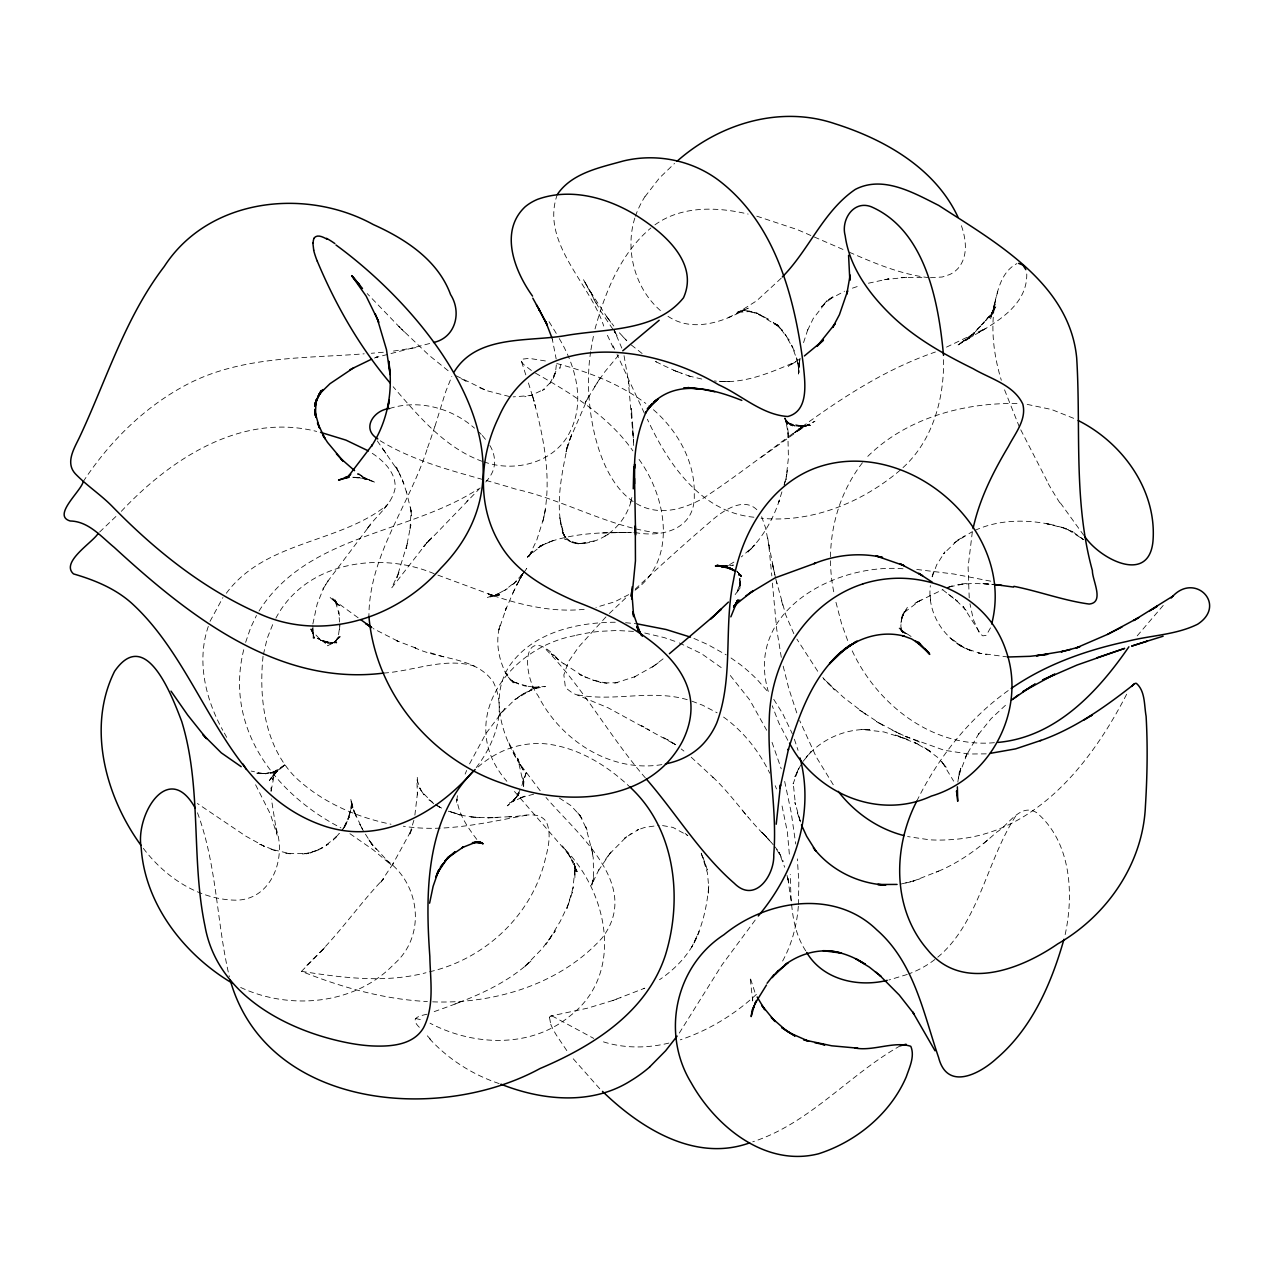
<?xml version="1.0" encoding="UTF-8"?>
<svg xmlns="http://www.w3.org/2000/svg" width="1273" height="1273" viewBox="0 0 1273 1273"><rect width="100%" height="100%" fill="white"/><g stroke="black" fill="none" stroke-linecap="round" stroke-linejoin="round"><path stroke-width="0.75" stroke-dasharray="5 3.75" d="M556.333 364.858L555.474 372.623L552.689 379.847L556.221 370.586L549.761 383.905L551.129 381.884L542.489 390.381L544.398 389.156L530.889 395.505L513.178 396.874M574.903 870.095L574.982 878.195L574.218 862.155L575.221 870.812L574.218 863.11L575.73 871.273L574.298 863.937L576.271 871.655L574.33 864.415L577.178 871.703L569.206 855.408L571.227 858.527L564.846 849.139C607.794 892.644 624.597 973.447 570.638 1015.44C531.287 1048.602 473.731 1046.151 430.019 1023.19M312.728 628.416L313.285 638.378L312.824 624.629M574.903 869.332L572.914 888.777M271.085 791.52L271.197 787.653L271.022 790.994M549.554 1017.764L550.748 1024.272M708.743 885.913L708.265 893.964L708.743 885.913C707.024 907.092 702.059 928.526 691.669 947.223L699.1 931.597C691.987 951.743 676.95 967.862 659.525 979.717M525.813 374.899L521.405 361.246L522.264 359.177L529.075 358.349L547.454 361.277M1007.898 657.011L979.844 653.24L965.109 648.275L957.789 644.329L972.62 651.505L964.616 647.989L949.563 637.582L962.531 647.098C940.461 634.097 927.317 610.292 930.356 585.628M798.426 904.498L798.839 881.648L797.328 858.893M339.525 629.626L339.859 625.345L338.411 635.593L334.767 643.915L338.427 636.675L334.21 642.976L339.111 636.643L334.226 642.276L340.209 636.659L334.608 641.894L327.575 645.777L335.181 641.831L331.171 643.183L335.849 642.34L327.4 643.565L336.836 642.801L325.983 642.356L331.776 642.801L320.669 640.335L327.384 642.006L317.486 638.409L325.331 641.91L318.155 638.298L325.49 643.199L318.871 638.33M271.117 790.804L274.841 772.106L272.247 779.951L274.841 772.106M900.966 623.022L902.191 615.114L900.807 626.221L902.875 632.745L899.995 627.764L903.018 632.952M787.43 470.183L785.902 479.953L788.433 457.898L787.732 428.746L788.862 437.817L785.568 419.119M312.856 623.977L317.152 604.07L323.549 588.237L322.976 589.176L328.052 580.886L322.976 589.176M798.33 906.185C796.834 926.346 791.249 946.285 781.065 963.804M798.855 372.607L798.457 363.871L798.696 368.899L799.746 359.654L798.426 374.055L799.014 364.603L798.855 372.607L797.741 362.312L798.617 365.876L796.373 357.092L797.344 360.641L791.615 345.142L794.559 351.093L784.995 334.099L789.117 340.082L777.421 324.647L782.624 330.678L775.464 323.692L780.826 328.768L773.22 322.53L778.312 326.381L756.464 312.84L768.351 319.237L762.845 316.293M590.704 351.65C579.692 418.26 608.367 552.116 703.619 497.998C779.744 447.73 847.293 382.266 935.4 352M263.05 656.263C258.785 697.715 264.482 744.928 294.445 776.339C320.732 801.672 355.549 817.027 391.018 824.236M414.871 815.134L417.703 791.026L417.369 794.973L416.908 779.665L420.949 790.326L419.676 788.035L423.941 794.829L419.676 788.035M957.821 782.052L959.556 771.008L958.362 778.105L960.797 768.271L959.11 774.891L967.671 752.359L965.284 757.355L978.778 733.709L977.378 735.762L991.126 718.64L1006.927 703.921M799.333 363.266L800.494 355.963M590.911 349.868L593.791 334.115M544.589 513.719L545.433 509.805L542.664 522.328C553.103 479.81 543.444 435.605 532.098 394.28L535.662 407.344M972.333 531.891L968.101 567.09L969.23 598.326M263.4 654.433L267.25 638.187L273.345 622.958M243.732 649.739C224.382 727.233 274.459 793.731 340.878 827.832M1065.151 934.605C1074.094 893.407 1070.959 841.867 1036.731 812.715C1020.437 802.499 1008.646 825.095 996.52 832.287C978.412 848.709 958.394 863.333 935.528 872.419L938.631 871.114L912.964 881.218L919.806 878.847M573.28 887.026L567.058 908.365L572.277 892.198L570.765 897.163M413.884 820.321L409.254 835.486L412.07 828.93L392.339 865.035L394.28 861.901L379.847 883.653L383.428 878.927C360.736 902.605 342.119 929.783 319.077 953.175L325.442 946.985L301.51 971.347C341.689 987.418 383.953 999.369 427.394 1001.549M784.136 485.411L786.73 474.718M901.236 621.224L903.209 613.236L901.634 619.219L904.387 611.231L902.271 617.023L907.617 606.823L903.146 614.716M631.869 497.472L630.612 502.485L631.36 500.225C625.457 523.283 605.136 542.584 580.806 543.619L595.828 540.611L594.746 540.93M595.032 328.895C605.296 291.788 620.683 253.216 650.964 227.915M994.85 302.178L990.553 318.966C996.791 300.094 997.205 273.981 1016.92 263.591M997.761 291.437C989.455 320.51 992.59 351.698 1001.326 380.277M543.555 518.572L536.681 540.357L528.104 557.956L532.671 550.254M457.437 795.689L456.418 803.358L456.912 799.11C458.551 814.577 467.987 827.673 477.073 839.766M634.813 218.097C624.582 250.797 635.211 289.655 661.737 311.678M992.59 311.121L990.999 316.786L995.04 304.47L991.731 314.129M933.539 571.784L931.581 578.483L936.753 564.687L944.916 551.925L943.579 553.819L957.025 540.77L954.209 542.855L972.174 531.732M803.549 342.612L808.069 328.816L807.305 330.916L813.145 318.696L827.164 300.667L821.324 306.666L833.72 296.148L827.132 300.571L844.54 291.215M784.152 484.599L785.282 480.955M434.984 426.248L445.534 392.116L451.835 376.331M245.625 642.34L250.622 627.796L256.462 615.48M781.924 491.887L778.519 502.692L779.983 498.395C773.666 518.429 763.036 537.333 747.919 552.036L754.873 544.939L741.363 556.906M208.311 626.396C196.36 661.021 205.51 699.148 222.791 730.288M566.549 448.939L572.038 433.361L566.087 451.708L567.853 444.245C562.109 472.919 554.853 503.281 562.73 532.257L559.547 517.029L564.178 535.344L561.998 530.3L564.91 536.713L562.284 531.843L565.626 537.508L571.418 542.171L579.47 544.192L564.576 538.893L571.816 542.266L579.406 543.555L572.261 542.616L579.899 543.444L588.46 542.648M426.98 449.655C409.031 505.508 368.963 555.808 368.915 616.323M569.652 439.885L588.826 395.951L585.182 402.729L599.678 378.718M992.542 311.774L989.964 318.202L995.04 307.143L990.871 315.768M990.489 627.875L986.273 635.322L982.883 635.848L980.958 634.511L963.215 606.489L966.175 610.483L956.707 600.776L941.24 588.635M521.866 785.552L526.736 770.929L524.094 779.569L523.362 787.398L523.617 778.71L523.68 786.173L522.964 777.914L523.569 784.295L517.697 758.31L520.546 765.328M465.122 774.095L466.65 770.483M210.013 621.367L222.918 597.578M568.633 903.766L560.295 921.27L548.886 940.126L545.767 944.471L555.314 930.834L542.298 948.528L523.744 967.496L531.271 960.717C503.408 986.798 466.873 1000.101 431.499 1012.576M273.775 775.337L276.846 769.767L269.351 780.524L276.925 771.629L285.741 764.261L271.579 773.284L277.753 770.181L270.608 773.22L276.161 771.088L265.548 773.809L271.244 772.711L259.294 773.65L265.85 773.538L256.844 773.172L263.384 773.602L251.179 771.072M469.562 763.88L485.968 733.487L504.681 708.679L499.207 715.076L514.101 700.341L522.598 694.135L514.881 699.657L531.812 689.536L523.283 693.753L539.195 686.815L530.889 689.377L545.433 686.513L530.873 687.34L537.126 687.579L522.805 685.495L528.279 686.529L513.656 681.994L518.684 683.967L511.698 680.482L516.154 683.601L509.98 679.098L504.426 670.982L506.368 674.372C498.539 659.35 495.245 641.624 499.987 625.091L498.889 629.944L506.431 607.555L504.617 612.138L515.533 587.171M557.319 194.467C540.086 242.459 589.988 283.227 603.736 326.079M916.751 801.178C938.551 756.862 970.36 716.667 1011.192 688.47M512.764 593.154L521.15 576.637L516.711 584.944L517.395 583.686M518.732 792.506L516.106 797.598L518.493 792.999M520.1 789.928L514.674 799.428L519.336 792.808L513.465 800.399L518.461 795.02L513.465 800.399M344.14 827.291L349.216 816.948L344.076 827.434M516.711 584.944L522.742 574.091M994.197 309.307L989.471 317.852L996.027 306.475L989.185 316.468M1126.653 694.215C1091.502 762.734 1035.251 834.467 952.109 839.544A159.555 136.943 -34.6 0 1 929.497 839.798L907.585 836.552M275.875 618.153C305.647 561.536 380.85 550.461 435.573 574.314M800.765 765.025L795.514 775.289L794.941 776.721L798.919 767.953L793.159 783.802L793.222 782.959L795.466 804.711L794.925 802.451L801.465 824.968M523.569 572.627L519.145 580.138L522.391 574.664M327.543 581.618L370.157 524.985L366.56 529.552C375.774 515.804 391.782 505.381 395.076 488.386C396.364 472.681 383.348 460.635 371.366 452.695M259.04 611.008C307.35 534.294 408.378 534.278 478.489 488.848M344.028 827.036L348.85 816.82L346.145 824.283L350.839 809.389L348.882 817.552L352.016 801.497L351.475 810.058L351.348 801.29L351.825 809.23L351.189 800.478L352.175 808.021L350.696 798.442L354.355 812.54L352.08 804.822L356.711 817.982L353.814 810.869L362.407 829.089M594.491 386.865L604.643 372.034L619.314 354.355M522.805 573.916L520.943 576.717L526.751 568.442L523.251 573.105M644.981 196.694L659.478 177.949L674.547 163.437M605.677 859.164L610.881 852.083L597.514 872.021L598.851 869.777L591.579 885.069L593.839 876.954L591.802 885.594L593.584 876.381L593.202 857.159M679.289 1033.087L721.95 964.966L755.271 919.965M83.191 481.608C109.955 441.047 145.615 405.626 189.12 383.364C243.207 355.915 305.329 358.429 364.189 353.814M862.442 462.751C834.038 499.462 824.443 548.536 834.133 593.664M476.213 767.603C494.306 744.148 507.529 710.239 493.192 681.819C475.863 656.884 440.235 660.035 414.887 647.782L417.433 648.673L396.476 640.653L399.467 641.99L373.228 628.591M735.158 594.586L740.234 587.744L736.51 592.947L740.663 582.604L739.899 585.691L740.488 580.52L739.915 588.651L739.915 578.165L740.329 585.309L738.658 573.057L739.518 576.924L738.674 573.741L741.332 576.144L736.717 570.972L741.172 576.764L738.101 571.927M530.141 554.503L532.687 551.082L527.356 557.288L532.75 551.527L527.563 556.762L541.2 545.926L536.872 548.599L545.115 543.619L538.797 547.088L545.719 543.555L539.752 546.181L553.628 540.452L548.44 542.282C574.95 532.83 603.466 532.4 631.297 532.369L599.806 533.053M342.469 829.773L345.779 825.334L341.435 830.76M1137.219 635.832L1163.586 605.009M522.598 573.884L520.609 576.43L524.508 571.497M226.339 593.234C265.23 540.754 338.618 543.603 386.642 505.429M803.12 761.334L811.251 751.5L806.191 757.26C821.658 738.849 845.829 728.458 869.825 729.524L861.248 729.381L883.828 731.927L908.079 739.597L894.983 734.823L919.79 744.991L914.094 742.239L931.82 752.216L924.644 747.728L937.899 757.578L946.11 767.269L941.734 761.477L953.652 781.129M384.144 508.468L389.856 501.451M522.041 574.521L511.985 585.564L516.392 580.997L504.506 590.513L507.211 588.763L496.772 594.475L498.921 593.489L486.827 597.689L499.589 594.841L489.771 594.777L497.966 595.509M1015.679 816.136C981.244 868.886 976.534 948.576 908.922 973.845M988.707 317.025L984.22 322.276L993.608 311.312L975.038 332.03L984.22 322.117L979.51 327.272M609.481 854.008L626.093 837.188L638.569 829.503L637.025 830.139L644.79 827.402L659.191 825.334M480.16 487.973L423.67 546.515L427.362 542.091L391.67 587.935L399.404 571.338L396.842 577.831L407.646 542.537L406.182 548.679L410.845 524.794L409.954 530.395L411.068 511.316L411.45 515.899L410.527 506.877L411.084 510.887L406.278 491.155L407.249 494.497L402.157 479.046L403.827 483.74L396.587 467.175M904.514 612.265L919.392 600.951L942.943 589.558M336.056 836.998L339.27 833.465L332.905 840.435L336.056 836.998L324.933 846.195L328.323 844.031L320.271 848.916L323.994 847.07L310.421 852.958L319.634 849.505L305.981 853.817L310.994 852.592L301.844 854.119L306.904 853.435L285.359 853.403L290.674 853.801L270.512 849.091L275.716 850.746L259.692 844.285L264.418 846.402L245.912 836.202L197.379 803.486M429.733 539.704L425.978 543.666L431.865 537.477M980.433 326.27L966.796 339.907L974.832 332.317L957.821 345.222L967.416 338.713M781.208 278.214L756.687 300.794L735.555 314.081M867.772 456.386C906.997 417.56 965.873 401.854 1019.959 403.652M306.793 965.395L318.25 953.891M605.948 616.912L578.61 647.034L568.331 661.896L563.859 674.913L565.228 685.988L567.01 688.9L572.579 693.117L607.953 707.74L675.915 744.864L667.37 739.486M466.777 501.355L468.178 499.971M515.151 798.569L507.275 805.841L514.801 800.176L509.343 803.104L525.097 796.086L518.541 798.362L535.742 793.588M609.353 613.475L627.414 596.401M903.018 467.589C933.411 439.949 944.63 397.096 943.532 357.172M99.628 532.034L116.289 516.138M121.317 511.316C170.821 458.71 241.281 412.468 316.706 431.436M635.275 589.128C660.241 565.737 685.67 542.807 711.687 520.562C723.446 510.346 744.832 495.611 758.231 511.173M756.417 994.356C734.601 1014.565 708.568 1030.398 680.323 1039.834M983.934 843.267L990.314 837.714M900.17 470.183C862.203 502.485 811.41 523.346 761.047 518.206M478.011 767.046C490.439 756.146 505.588 748.142 521.898 745.055A131.199 108.285 -84.1 0 1 545.226 743.782C577.512 747.235 606.712 765.073 629.912 787.016M635.068 590.211C678.35 558.481 666.002 495.07 637.662 457.548M969.199 337.281L974.402 333.112L958.123 344.872L970.615 337.154L964.409 341.021M658.396 662.676L651.76 667.545L664.888 657.473M761.334 457.262L802.42 427.808L792.729 433.743L799.89 429.462M965.475 340.177L969.676 336.899M280.633 768.128L277.243 770.722L285.741 764.261M626.093 837.188L624.391 838.382L631.376 833.497M799.826 359.018L788.353 366.21L795.8 361.739C770.245 372.782 743.098 384.685 714.424 380.929M653.956 665.906L632.729 677.873L635.275 676.615L614.35 683.299L617.723 682.71L603.959 682.917L607.253 683.41L592.422 679.925L579.31 674.308L587.235 677.952M654.927 224.844C681.819 205.526 717.304 206.815 748.126 214.071M794.989 432.47L797.566 430.847M960.956 538.161L957.853 540.086L964.711 535.869M965.014 340.639L973.574 335.515M729.588 564.671L735.221 561.298M1026.77 273.981C1027.343 306.857 993.211 324.217 968.658 338.379M983.217 329.866L978.651 332.524L985.97 328.243L943.707 348.468M607.285 534.819L608.271 534.246L601.699 538.002M797.9 430.656L814.943 421.268L799.492 428.699L808.275 425.071L800.478 427.219L809.007 424.911L801.306 426.63L809.66 424.88L801.99 426.184L810.153 425.039L794.925 426.057L810.44 425.421L802.483 425.962M628.687 594.634L614.795 601.763L595.955 607.396M921.222 599.997L914.141 603.641L919.392 600.951M643.804 988.675L644.79 988.166L612.631 1000.562L620.619 997.761M667.975 316.293C691.828 332.428 721.982 322.594 744.832 309.721L742.016 311.073L748.238 308.177L736.24 312.522L743.909 310.898L735.778 312.506L752.661 311.344L744.212 310.58L757.403 313.349L750.338 311.344L762.4 316.038M900.297 1045.785C849.155 1074.523 809.962 1123.168 752.757 1141.801M426.98 1014.231C415.221 1016.697 410.829 1019.148 419.931 1027.932M301.51 971.347C342.469 977.775 385.098 983.393 426.009 972.731M728.076 317.582L733.725 315.052M975.07 530.332C998.637 519.591 1025.752 519.225 1050.766 524.476L1046.852 523.792L1066.44 528.597L1049.764 524.174L1054.553 525.351M807.496 425.246L798.887 428.651L808.275 425.071M374.453 358.047L377.301 356.933L373.801 358.27M377.301 356.933L375.694 357.538L433.536 342.501M459.617 1002.297L452.376 1004.97M907.299 974.45L888.952 979.987M947.096 587.84L953.859 585.421L947.78 587.314M852.433 288.159L860.341 285.518M612.822 1000.498L587.903 1008.089L550.843 1016.029M389.522 408.538C418.801 399.07 451.772 408.124 474.527 428.158M914.841 880.582L902.573 883.685M574.95 635.625C507.991 647.686 454.62 721.584 506.845 781.288M949.467 586.853L966.43 583.464L957.646 584.593L973.877 583.368L995.566 584.625M429.526 971.792C483.374 959.428 529.409 917.531 544.08 863.906C547.454 850.459 552.243 835.199 546.34 821.817C537.922 809.692 520.816 817.155 509.009 816.852L512.367 816.582L485.888 817.871L497.886 817.632L494.624 817.68M868.409 283.227L888.809 278.835L883.86 279.742L906.567 277.291L901.125 277.387L924.055 277.689M910.593 881.887L900.775 884.083M668.882 1043.08C646.493 1048.57 622.433 1048.522 600.538 1040.9M530.889 395.505L532.719 395.139L524.778 396.746M415.714 347.64L390.604 351.507M729.572 565.737L733.423 565.101L725.849 566.087M383.634 673.083C413.741 671.094 444.341 657.091 474.383 666.065M495.229 595.366L490.726 595.939L499.589 594.841M526.736 815.166C486.095 822.549 444.882 832.781 403.318 826.209M661.849 764.612C610.881 773.013 560.868 740.52 538.177 695.901C521.023 672.319 522.598 619.871 558.799 660.035L556.174 657.902L563.844 663.997M383.316 352.255L371.302 353.289M584.18 609.321C551.448 612.759 518.875 604.548 488.18 593.902L493.351 595.112M994.404 742.684C932.202 748.413 875.872 703.555 851.335 648.928M986.209 753.855L968.848 754.014L944.152 750.258L903.512 735.651L920.538 742.43L918.406 741.65M634.861 532.48C662.676 537.922 695.599 529.027 694.262 494.72C695.313 459.887 675.47 426.996 648.769 405.832M615.607 532.496L633.19 532.448M415.475 1018.48L421.809 1019.928M903.018 568.776C835.12 563.143 744.403 611.215 768.303 691.446M615.273 622.242C576.876 622.354 533.148 632.299 509.773 665.461C488.259 698.05 502.851 738.611 522.344 768.399L519.83 764.039L523.267 770.101L520.275 764.723M479.873 817.568L470.883 816.98L488.943 817.791M719.309 381.311L729.206 381.661L725.149 381.518M432.645 1001.835C494.067 1004.238 560.215 984.427 602.209 937.867C642.356 885.021 577.353 834.292 546.006 797.471M930.404 277.721L942.227 277.005L949.626 274.57A136.306 59.64 48.1 0 0 958.521 267.855C968.944 254.998 965.761 236.73 960.224 222.489M802.786 425.93L795.259 425.612L802.881 426.153L788.194 423.209L795.084 425.691L788.098 422.859L794.702 426.169L787.748 422.413L794.177 426.996L786.603 421.092L790.597 425.262L782.895 416.207M352.669 477.232L360.386 477.63L353.385 477.248M658.077 532.973C608.462 526.847 564.114 499.875 515.406 489.055C469.912 474.734 421.443 465.743 380.213 440.776M988.723 583.957L981.483 583.464L995.2 584.578M916.735 569.445L953.986 574.043L992.176 581.459M662.565 825.572L672.987 827.418L687.547 835.39M633.493 631.392L616.928 630.501L600.156 631.328A122.988 79.817 -16.6 0 0 574.935 635.577M625.616 622.704L635.927 623.738M353.48 477.327L366.099 479.062L357.299 477.439M928.765 277.657C900.297 274.347 873.644 262.843 847.595 251.465M474.033 817.171L463.754 815.722L448.462 811.172M1027.168 404.384L1051.546 409.492L1075.224 418.944M323.294 641.481L331.776 642.801M753.902 517.22C700.611 512.16 667.959 463.643 647.384 419.247M644.743 633.015L664.283 637.614L677.729 642.292M366.099 479.062L363.744 478.632L375.551 482.419L361.946 476.691L367.817 479.412L357.347 473.827L365.685 478.457L355.867 471.647M509.423 396.524L486.747 390.668L456.275 375.853M701.773 379.052L688.327 375.853L691.096 376.713L673.417 370.236L682.121 373.594M979.844 653.24L978.332 652.938L986.909 654.704M552.021 1015.902L593.775 1038.418M687.213 699.657C650.885 688.979 612.838 702.33 576.303 694.565M556.762 363.521C588.333 371.827 619.553 383.698 645.841 403.461M756.767 216.155L797.169 229.554L846.084 250.797M483.835 461.813C515.39 473.079 556.03 462.513 570.67 430.385C585.214 400.327 575.364 365.383 559.054 338.22M443.545 656.804L429.319 652.46M592.422 679.925L601.079 682.519L598.199 681.644M691.907 701.168L702.712 705.258L717.113 712.8M491.808 595.08L437.435 574.95M1061.348 527.181L1072.964 531.78L1064.642 528.359M448.812 811.251L460.333 815.054L448.255 810.981M499.111 1083.562C472.251 1074.619 447.778 1058.897 428.762 1037.909M366.067 478.807L369.711 480.192M482.212 461.351C444.754 447.778 418.435 415.953 393.15 386.721M479.905 387.851L486.811 390.7M679.305 642.945L701.391 653.59L723.78 669.375M693.912 638.425L707.677 644.52L726.231 654.847M240.677 987.466C290.149 1010.571 355.358 1004.827 394.073 964.075C426.423 936.005 420.408 883.812 386.18 860.023M676.074 371.239L662.071 364.81M898.674 733.296L908.27 737.576M892.118 730.145L900.027 733.948L876.238 721.457L883.08 725.53L859.561 710L865.433 714.169L843.251 697.127L823.345 678.477L834.69 689.918L822.804 677.554M1068.127 529.807L1083.482 539.561M660.464 363.983L654.004 360.689L656.518 362.089M438.517 806.477L441.651 808.1M461.144 378.606L467.493 382.043L465.807 381.12M643.104 726.597L641.369 725.642L649.532 730.129M582.398 675.74L561.027 661.769M559.388 798.06L570.941 805.602L580.202 815.707L582.286 819.478L577.449 812.333L580.202 815.707L587.124 830.33L585.819 826.909L592.741 853.928L591.165 846.45M435.382 804.838L441.492 808.291L428.953 799.81L432.581 802.817M663.567 737.497L676.504 745.31M911.07 636.468L900.393 629.467L904.673 633.142L898.945 628.05L903.082 632.013L901.491 630.31M535.472 373.132C571.752 393.628 608.446 416.112 632.888 450.849M924.644 747.728L925.694 748.397M349.932 833.688L373.196 849.807L391.257 865.067L371.255 843.251L376.378 849.441M731.036 657.982L740.329 664.617A142.083 108.81 61.8 0 1 757.817 680.291L768.733 692.671M642.117 353.496L630.676 344.474M901.857 630.612L907.776 634.718L903.369 631.647M531.382 370.475L523.346 364.253L521.405 361.246M738.404 573.359L741.347 575.444L738.77 573.391M1073.871 532.575L1083.371 539.481M358.127 617.771L329.978 597.371L339.43 605.677L332.508 598.167L338.284 606.298L334.688 599.137L339.636 616.084L338.586 610.992L339.557 622.051M448.128 370.714L428.937 355.199L398.91 326.556L404.528 332.078M1080.284 537.27L1083.148 539.386M723.573 717.081C743.512 731.386 759.042 751.229 769.751 773.204M948.449 594.157L957.312 601.206L952.284 597.117M900.393 629.467L906.233 633.986M681.246 748.985L683.903 751.054M685.097 833.433L687.881 835.677M553.644 655.786L551.177 653.797L558.799 660.035M546.101 649.532C584.116 688.836 610.483 737.99 646.477 779.187M433.791 803.804L422.525 792.554M691.223 757.228L713.516 777.787L711.48 775.878C731.911 794.575 746.758 818.316 766.792 837.411L761.891 832.287L771.884 843.124M319.348 638.664L310.787 629.403L313.604 634.177L310.246 626.937M599.758 1088.765L571.195 1056.463M479.173 432.295L481.258 434.411M399.865 327.511L367.213 293.586M619.394 332.794L626.793 340.75M623.054 336.852L627.605 341.578M730.304 675.502L749.717 699.927L766.68 730.256M769.465 840.387L763.402 833.656L767.985 838.764M482.292 435.477L486.795 440.935M509.98 679.098L513.369 683.044L508.373 677.188M540.198 790.772L521.278 765.773L507.275 739.915M1083.848 535.424L1059.773 502.103M742.652 810.742L748.492 817.791M771.167 842.265L773.236 844.779M774.255 846.02L777.31 849.759M514.467 791.456L570.431 856.268M610.833 322.26L606.075 315.863L613.841 326.063M143.34 848.343C164.853 876.842 197.57 898.945 234.073 900.138C271.372 901.427 287.284 857.859 275.7 827.37M612.79 329.102L600.601 311.058L583.273 279.28L592.9 295.973L586.01 284.388M941.734 761.477L942.561 762.575M562.427 845.893L567.074 852.146M817.696 671.253L796.898 639.11M377.301 440.904L398.926 472.203L395.648 466.873L400.597 475.831M566.819 1050.623L556.54 1035.379A95.061 12.873 47.9 0 1 550.732 1024.24M372.289 844.492L368.072 838.573L373.275 846.45L365.462 834.181M334.624 600.458L338.395 605.773L334.831 600.761M607.507 317.82L590.115 291.326M613.888 330.662L615.798 333.351L614.143 330.821M385.942 453.347L381.614 447.141L384.128 450.737M833.258 784.773L816.184 756.846L799.683 720.55M776.641 849.552L780.986 856.522L779.108 852.576L784.709 867.263M773.761 699.37L782.672 713.548L792.299 733.709M614.382 331.314L617.246 335.865L614.238 330.359L621.829 348.15M549.061 321.687L556.444 333.685M571.529 859.275L573.407 862.33L569.206 855.408M805.714 950.836C790.947 928.303 791.026 900.361 790.247 874.44M978.969 632.14L973.368 619.617L969.978 603.8M899.995 627.764L904.562 635.593M593.902 299.33L597.817 306.3M1047.058 480.955L1020.103 428.54M255.602 784.789L270.401 814.147L277.196 835.359M787.812 740.313L778.742 722.73L772.218 705.735M362.137 828.437L359.782 824.204L363.298 830.776M224.366 733.105L226.721 737.338M513.449 752.932L516.886 759.265M489.85 445.486C495.308 454.19 496.47 465.775 491.044 474.781A119.901 53.18 -2.5 0 1 485.745 482.006M785.664 420.249L787.78 424.355L784.741 418.387M793.843 633.699L785.807 615.082L776.419 581.347M784.614 418.149L787.191 424.53L784.614 416.732M644.313 413.104L617.055 354.499M779.108 852.576L783.341 861.487M701.28 853.34L707.358 870L702.266 855.201M613.061 345.858L614.652 349.311M1019.387 426.996L1003.729 387.772M761.652 516.679L765.662 528.168L768.987 546.006L767.73 538.033M311.01 628.687L314.415 638.234L311.853 630.024L313.556 636.5L312.999 633.302M701.232 853.165L707.454 873.007L708.711 886.899M197.474 812.763C217.031 865.322 216.569 922.607 229.363 976.821M775.209 785.696L776.498 788.942M772.027 742.334L781.224 768.781M847.659 640.526L841.533 623.595L835.406 600.188M754.857 992.16L750.083 977.33L752.645 1000.196M794.384 739.199L798.044 750.338M796.787 712.912L788.799 688.582L782.72 664.315M800.415 821.912L797.407 812.683L799.81 820.56M528.422 382.934L534.119 401.409M785.027 418.085L786.825 425.405L785.6 419.151M311.853 630.024L312.506 632.172M352.08 804.822L352.335 805.682M552.577 339.875L552.227 338.729L556.174 358.97M624.041 355.66L629.339 386.562L628.305 380.834L633.604 441.954L631.456 408.553L631.981 415.475M781.447 600.395L783.309 607.062M775.766 578.817L777.755 586.678M782.052 806L787.382 832.049L789.658 857.731M787.016 875.315L788.958 883.08L787.78 878.036M784.677 781.431L791.138 812.126L795.736 843.999M775.384 577.178L772.075 562.491L774.748 574.553M774.827 574.839L768.606 543.603L771.836 575.921M787.796 878.179L791.695 905.087M781.288 657.329L776.689 629.117L772.377 583.114M276.909 833.799L271.388 798.951M592.279 851.748L593.361 859.784M930.611 600.315L929.958 593.075M417.273 777.373L417.846 786.253M632.633 424.307L633.668 445.486M752.709 1001.008L752.645 997.618L752.661 1001.565M1059.82 502.835A126.234 25.667 63.2 0 1 1046.947 481.449M635.354 216.251A120.219 87.885 -22.8 0 1 644.886 196.678M434.793 426.439A118.978 23.439 -66.5 0 1 426.821 449.751M549.459 1017.636A115.588 14.194 52.2 0 1 552.116 1016.029M430.704 1039.468A176.995 10.964 40.9 0 1 425.612 1033.962M607.396 335.292A174.369 12.571 66.2 0 1 613.395 348.102M560.82 364.364L559.802 368.39L560.82 364.364M277.482 770.897L270.433 778.726L277.482 770.897M565.769 537.477L562.077 532.321L565.626 537.508M576.733 871.734L574.218 864.383L576.733 871.734"/><path stroke-width="1.5" d="M635.291 526.274L635.45 560.868L631.71 599.042L631.822 591.802L633.683 616.689L632.792 611.915L640.08 632.776L636.882 626.316L640.812 634.081L637.248 627.7L641.56 635.243L637.709 629.133L642.356 636.245M957.36 786.809L957.726 801.322L956.596 791.217M633.27 488.832L633.811 466.666M776.212 824.22L780.524 784.725L779.967 788.369L788.528 748.842L788.258 749.892C800.908 709.188 817.505 662.835 857.222 641.226L845.463 648.546L829.519 663.79C846.816 641.847 876.301 628.942 903.989 636.102L902.525 635.641L911.532 638.887L920.108 644.265L915.526 641.115L928.972 653.16L924.707 648.498L929.751 654.417L918.454 642.022M632.251 586.742L631.233 596.416L631.965 589.463M348.913 477.12L338.586 480.096L346.765 477.264L350.743 474.24L348.563 476.07L372.384 444.834L371.573 446.075C387.772 421.172 393.389 390.334 388.695 361.102L390.079 374.517L386.467 349.582L377.476 319.3L366.194 296.163L351.73 275.7L359.702 285.12M752.232 1009.712L751.15 1016.586L754.253 1005.431L752.995 1008.582L756.48 1000.785L754.73 1003.983L766.489 985.016M429.59 903.194L433.122 886.31L438.867 869.73L435.732 877.336L440.06 868.218L437.339 873.23L447.841 857.445M387.851 407.535L389.315 400.152L387.581 408.585M973.081 528.566C979.398 499.143 993.147 471.981 1008.471 446.314C1015.154 433.377 1026.786 419.613 1022.808 404.098C1013.658 384.764 990.314 378.829 973.177 368.724C944.248 354.483 915.637 338.507 892.134 316.102C869.634 294.477 849.457 267.394 845.177 235.68C840.785 219.911 853.467 199.956 871.146 206.719C925.646 230.413 938.662 302.417 943.516 355.374M991.683 623.945C1016.459 527.961 905.183 433.886 814.322 468.48C768.494 486.334 741.65 533.817 733.471 580.345C723.494 627.287 733.837 677.268 716.81 722.809A116.877 91.545 45.8 0 1 705.624 741.093C695.567 753.33 680.816 760.999 665.381 763.911M1063.957 939.299C1051.45 983.281 1032.117 1028.154 996.6 1058.452C979.764 1073.935 947.207 1091.263 938.599 1057.513C923.323 1012.878 914.157 962.436 876.779 929.863C834.483 888.745 766.314 899.868 723.907 934.748C675.295 966.207 661.069 1033.501 691.096 1082.639C715.665 1126.589 765.312 1167.309 818.555 1153.784C856.299 1141.69 890.511 1113.62 906.296 1076.767C909.527 1067.283 915.001 1056.256 910.8 1046.311C894.219 1040.821 873.135 1051.45 855.074 1048.045L857.779 1048.172L831.715 1045.801L803.788 1039.85L808.737 1041.298L790.199 1033.103L781.877 1027.677L795.02 1036.015L786.539 1030.875L771.343 1017.557L775.098 1021.535L761.747 1005.256L764.818 1009.775L757.18 997.03M730.845 616.864L737.497 600.458L734.012 607.046L737.99 600.108L734.028 606.775L738.276 600.315L733.98 606.744L738.849 600.697L734.219 606.282L739.311 600.585L734.664 605.63L739.979 600.204L735.412 604.675L753.186 590.72L745.819 595.955M916.751 801.178C892.707 847.675 892.071 908.954 927.667 949.865C961.767 992.447 1020.803 969.39 1057.752 943.882C1106.985 915.701 1142.899 863.762 1145.414 806.302C1147.244 776.339 1147.832 746.185 1146.098 716.206C1144.093 705.401 1145.398 691.207 1136.407 683.394L1135.245 683.33C1106.094 706.26 1075.526 728.315 1040.121 740.743M315.067 403.334L320.971 390.795L315.163 403.143M454.238 371.764C477.136 334.481 528.152 342.007 565.244 335.642C604.914 328.577 655.961 331.998 683.49 297.802C699.323 262.715 663.424 232.577 636.866 215.821C607.937 197.745 570.67 187.37 537.524 199.352A154.463 79.387 37.1 0 0 525.097 206.831C498.905 231.511 514.753 271.42 532.528 296.1M557.319 194.467C571.832 172.985 599.838 167.59 623.229 161.019C657.011 152.776 694.071 160.525 721.282 182.341C775.989 225.767 794.623 297.834 803.215 364.094C804.838 381.216 809.723 410.718 787.828 416.51C761.922 414.871 741.586 395.044 718.64 384.78C650.073 343.694 537.126 328.434 498.555 417.56C479.698 456.275 476.866 504.617 499.096 542.6C515.247 571.688 545.56 588.221 574.95 601.206C630.469 622.067 718.64 667.959 682.583 741.061C649.548 804.218 563.35 806.923 503.997 783.897C431.372 760.108 375.312 692.926 368.915 616.323M83.191 481.608C81.44 490.885 51.652 515.692 70.222 520.991C88.537 521.341 101.156 536.665 114.236 547.374C187.497 614.684 277.546 686.608 383.634 673.083M677.109 1036.111L665.62 1050.782L649.612 1066.997M773.92 974.609L767.078 983.281M1128.896 646.811C1097.931 691.812 1056.017 736.987 998.334 742.382M443.243 863.508L440.394 867.279L449.067 856.427L444.691 861.248L454.97 851.876L448.494 857.206L463.595 846.847L462.115 847.643L475.354 842.376L472.394 842.678L481.242 842.631L475.386 842.074M758.294 915.987C794.527 872.848 814.927 813.781 800.017 757.976M313.906 238.258C317.216 233.643 323.533 237.319 327.304 239.324M1131.586 686.465L1134.1 683.84M318.887 394.471L323.056 389.57L317.916 396.651L322.037 390.286L317.757 397.478L314.892 405.657L316.897 398.926L315.147 406.596L316.134 399.833L315.322 415.635L315.052 409.222L316.086 417.433L314.813 411.354L319.475 427.935L317.47 422.891L325.14 438.803L322.562 434.682L327.511 442.383L343.153 461.128L336.422 453.888M473.827 770.579C443.465 805.586 399.34 834.674 351.253 831.46A128.493 122.494 -87.1 0 1 326.588 826.798C222.361 793.334 205.192 669.55 131.087 602.686C114.665 588.221 94.218 579.947 73.5 573.9C60.213 562.125 92.849 542.362 98.18 533.403M772.218 977.632L778.455 970.583L788.067 962.627L775.066 974.37L778.455 970.583M319.157 394.232L330.009 383.682L353.894 367.658M782.322 276.957C809.119 249.906 823.249 211.175 855.297 189.406C883.08 174.974 913.839 192.955 938.726 205.43C995.279 242.141 1069.495 283.243 1076.687 357.936C1081.063 428.874 1073.203 501.116 1092.393 570.638C1092.154 580.011 1104.932 602.606 1089.163 604.054C1063.607 600.585 1039.198 591.34 1013.913 586.328M475.179 769.497C425.453 817.202 425.214 892.341 429.828 956.357C430.258 980.051 434.777 1005.845 423.495 1027.82C413.073 1045.515 389.952 1046.756 371.636 1045.913A98.403 36.281 20 0 1 349.598 1043.176C287.062 1031.353 217.11 994.706 205.001 926.171C190.855 858.734 202.121 787.669 181.689 721.345C172.492 697.461 146.109 625.489 114.554 671.364C86.628 727.313 105.786 796.993 140.985 845.336M728.427 602.081L710.414 619.155L721.441 609.067L716.683 613.443M622.768 350.807L659.175 320.271M715.14 614.875L669.391 653.733M838.875 653.94L856.077 641.497M1171.208 598.008C1193.772 570.718 1227.999 604.468 1197.622 624.231C1175.711 635.084 1150.426 635.291 1127.066 641.417C1086.14 650.232 1045.785 664.442 1011.192 688.47M676.997 161.289C719.34 123.656 780.285 104.991 835.215 123.815C884.655 139.505 935.13 168.163 957.917 216.967M1011.478 700.118L1030.653 686.784L1035.251 684.062L1022.84 691.7L1054.776 674.149L1042.539 680.053L1076.99 665.063L1124.664 648.387L1097.055 657.711M1013.292 698.75L1018.495 694.851M804.361 355.963L823.472 340.114L817.011 346.336L834.993 323.867L832.669 327.432L839.432 314.686L847.627 290.833L846.8 294.111L850.141 275.016L849.823 280.346L848.582 255.316M847.675 646.732L850.109 644.95M844.381 649.119L846.577 647.527M749.733 593.17L775.082 577.878L815.532 563.127L814.068 563.637C835.661 554.869 859.721 552.243 882.523 557.479L876.142 555.951L903.925 565.594L899.74 563.621L922.654 575.81L918.66 573.327L932.393 582.286M1173.229 595.907L1133.654 620.54L1138.698 617.596L1107.478 634.415L1076.29 647.893L1079.822 646.859L1061.236 651.776L1070.498 649.501M785.298 964.552C801.194 952.84 822.263 947.446 841.501 953.127L823.074 950.692C838.191 950.549 852.767 956.166 865.338 964.25L855.551 958.617L869.316 967.098L880.884 976.311L875.315 971.713M1152.797 608.971L1157.316 606.187L1149.726 610.865M1090.325 716.206L1092.043 715.14L1084.103 719.961M1121.959 627L1107.478 634.415M349.948 369.679L371.605 359.161M726.788 565.944L723.987 567.233L726.899 566.23M433.536 342.501C455.623 337.695 461.94 312.299 450.578 294.588C437.944 260.042 405.355 238.958 373.26 224.541C305.345 187.131 208.406 198.127 164.249 266.503C125.391 317.2 106.789 378.893 80.104 436.034C74.884 447.364 64.812 462.179 75.234 473.667C86.548 485.474 100.472 494.449 111.976 506.113C153.715 548.981 201.245 587.41 256.064 612.186C319.237 643.167 396.174 619.617 440.967 568.06C547.485 459.951 429.892 313.604 335.977 244.989M1041.171 740.345L1015.615 748.874L990.108 753.377M862.887 583.909C806.016 602.224 770.149 661.896 769.258 720.025C767.285 765.089 777.405 809.883 773.745 854.931C774.589 875.235 754.953 904.116 734.235 883.239C699.816 853.308 676.234 813.399 646.477 779.187M900.297 1045.785L906.058 1044.21M389.522 408.538C374.023 409.826 360.784 428.81 377.81 438.914M1131.999 645.984L1147.339 641.115L1131.777 646.063M1163.124 636.214L1146.4 641.417M749.67 1142.868C695.09 1162.599 640.478 1128.18 602.511 1091.375M887.233 980.353C858.002 987.546 822.835 979.844 806.668 952.411M1063.655 651.171L1036.429 655.738L1047.711 654.258L1030.112 656.311L1007.898 657.011M726.74 566.039L721.871 566.994L725.721 566.358M741.809 400.406C714.169 389.395 678.652 379.306 653.924 402.109L658.03 398.926L647.225 409.11L656.932 399.611L647.798 408.935L652.397 403.493L645.491 413.168L646.366 411.37C638.346 429.272 634.495 448.892 634.511 468.48L634.622 464.088L634.543 483.756M688.788 387.533L683.617 388.17L692.273 387.867L686.258 387.788L701.455 389.077L714.853 391.766M348.325 477.28L344.935 477.534L348.802 477.375M897.083 884.433L877.702 884.48L885.785 885.037C858.527 883.669 831.651 870.605 814.545 849.218M723.955 566.326L715.41 565.944L724.814 566.628L716.922 565.292L732.246 569.126L727.217 567.567L734.616 570.686L728.92 567.71L735.46 571.259M688.661 387.644L702.33 389.236M995.566 584.625L1013.61 587.076M995.2 584.578L1001.771 585.357M1018.623 263.368L1022.935 265.07L1025.847 269.669M475.084 842.105L481.703 842.965L478.027 842.074M637.662 623.945L666.05 629.499L690.475 637.121M821.944 1044.242L824.872 1044.878L814.752 1042.667M320.541 432.343L345.922 440.108L368.406 450.913M477.566 842.01L482.356 843.235L478.855 841.93M904.053 835.613C877.845 828.93 854.644 812.667 838.207 791.36M500.957 1084.198C542.218 1100.572 591.865 1105.537 630.915 1080.65A161.766 144.358 82 0 0 649.644 1067.045M478.473 841.914L483.167 843.824L479.841 842.105M1078.183 420.52C1122.515 442.702 1157.077 490.36 1152.972 541.296C1148.723 585.15 1099.315 558.401 1084.867 536.633M241.186 766.68L221.311 752.868L202.741 734.362L206.544 738.642L187.704 715.076L171.012 691.144M231.829 982.915C184.235 954.527 144.915 904.419 141.192 847.707C135.161 815.595 168.052 759.567 195.071 807.798M371.764 627.605L365.876 623.675L371.382 627.366M371.239 627.207L360.959 619.824M354.578 470.644L340.623 458.439M879.723 975.357L899.247 995.025L913.934 1013.754L912.709 1012.035L935.034 1050.798M629.912 787.016C675.486 828.787 682.901 898.452 665.445 955.021C646.795 1012.401 592.725 1046.215 540.023 1068.54C438.151 1124.075 266.248 1108.433 230.158 979.924M356.44 281.238L359.32 284.675M357.713 282.749L362.487 288.494M390.079 382.95C359.416 346.606 335.674 305.09 317.343 261.315M813.352 847.77L815.945 851.08L806.652 836.266L801.465 824.968M243.048 764.102L246.405 769.513M789.515 743.146C815.356 793.206 878.736 820.544 931.375 796.071C991.412 778.344 1027.2 708.6 1005.654 649.676A118.771 108.619 -5.7 0 0 994.802 627.318C972.317 592.995 929.64 575.237 889.35 578.658A122.733 119.917 -51.6 0 0 862.871 583.877M536.442 304.788L539.959 311.073L532.798 298.153M544.812 320.223L545.846 322.133L538.893 309.196L547.326 325.411L545.751 321.735L551.973 337.997M377.476 319.3L378.718 322.324L375.217 313.747M956.532 790.915L957.28 794.225L956.644 791.233M313.715 250.192L312.84 242.682M956.612 791.901L957.216 795.545L956.691 791.631M634.543 478.441L635.593 535.121M635.307 525.829L635.561 534.31M313.142 243.143A218.701 27.926 57.8 0 1 314.017 238.433M317.263 261.22A149.753 20.989 54.5 0 1 313.651 250.113M326.461 238.322A173.908 19.461 48.4 0 1 334.847 243.557M738.531 600.57L733.98 606.744L738.531 600.57M355.803 280.506L351.698 275.7L355.803 280.506"/></g></svg>
